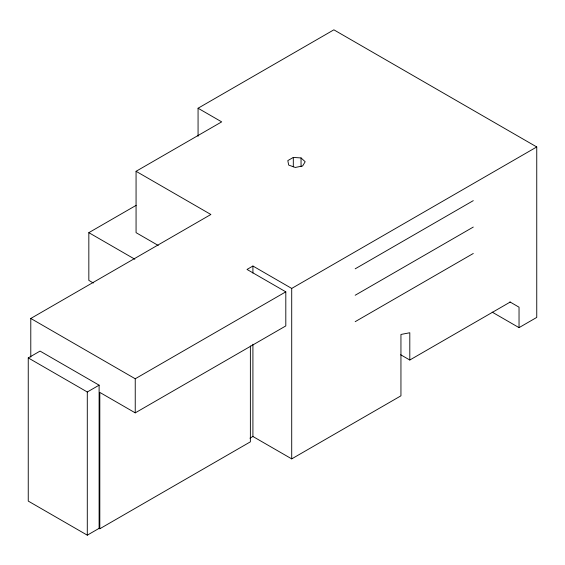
<?xml version="1.0" encoding="UTF-8"?>
<svg xmlns="http://www.w3.org/2000/svg" width="565" height="565" viewBox="0 0 565 565"><rect width="100%" height="100%" fill="white"/><g stroke="black" fill="none" stroke-linecap="round" stroke-linejoin="round"><path stroke-width="0.85" d="M198.068 136.285L198.068 108.233L333.873 29.825L536.75 146.957L536.75 317.41L519.037 327.636L492.164 312.12M158.207 245.443L136.066 232.66L136.066 171.301L221.685 121.871L198.068 108.233M93.352 283.001L88.832 280.388L88.832 232.66L136.158 205.335M293.313 157.43L287.811 160.608L288.687 165.072L295.276 167.459L302.621 165.976L305.192 161.738L301.046 157.932L293.313 157.43L293.313 166.802M30.785 357.122L30.785 318.462L210.879 214.488L136.066 171.301M28.25 357.906L40.059 351.091L99.108 385.175L99.108 528.353L87.293 535.175L28.25 501.084L28.25 357.906L87.293 391.997L99.108 385.175M536.75 146.957L291.71 288.433L252.915 266.03L247.011 269.441L285.805 291.837L285.805 325.927L135.24 412.86L99.814 392.407L99.814 528.762L99.108 528.353M30.785 318.462L135.24 378.769L285.805 291.837M355.187 268.827L473.279 200.653M355.187 295.248L473.279 227.066M355.187 321.669L473.279 253.487M249.963 438.186L252.915 436.484L291.71 458.879L400.945 395.818L400.945 334.452L409.802 332.75L409.802 360.018L400.691 354.764M99.814 528.762L250.38 441.837L250.38 345.942M409.802 360.018L510.181 302.07M509.927 301.922L519.037 307.183L519.037 327.636M88.832 232.66L134.844 259.229M301.046 157.932L301.046 166.456M291.71 288.433L291.71 458.879M252.915 266.03L252.915 273.065M252.915 344.233L252.915 436.484M135.24 378.769L135.24 412.86M87.293 391.997L87.293 535.175"/></g></svg>
